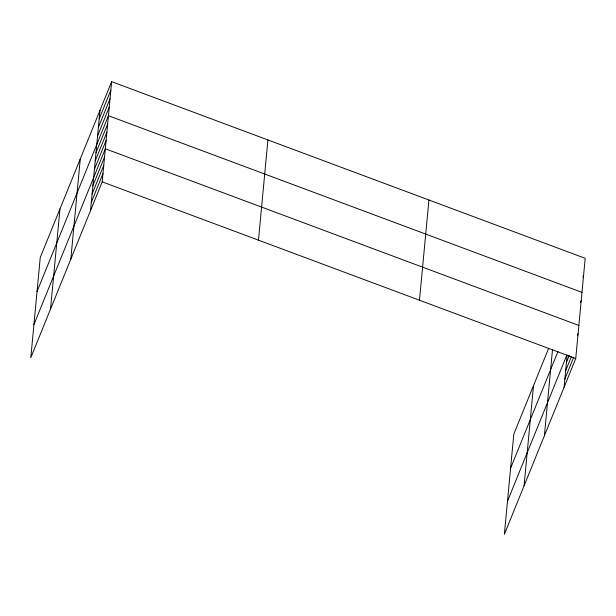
<?xml version="1.0" encoding="UTF-8"?>
<svg xmlns="http://www.w3.org/2000/svg" width="616" height="616" viewBox="0 0 616 616"><rect width="100%" height="100%" fill="white"/><g stroke="black" fill="none" stroke-linecap="round" stroke-linejoin="round"><path stroke-width="0.92" d="M50.512 309.14L59.968 208.932M70.825 259.12L80.28 158.913M90.537 210.572L99.992 110.364M111.65 81.651L40.256 257.48L30.8 357.688L102.194 181.859L111.65 81.651L585.2 258.312L575.744 358.52L504.35 534.349L513.806 434.141L548.579 348.502M258.466 240.155L267.921 139.947M419.473 300.223L428.928 200.015M524.062 485.801L533.518 385.593M544.375 435.774L552.49 349.765M564.087 387.225L567.12 355.078M99.191 118.88L110.849 90.167M98.391 127.396L110.048 98.691M97.582 135.913L109.24 107.207M37.037 291.553L108.439 115.723L581.989 292.377M96.004 152.699L107.661 123.993M95.218 160.969L106.876 132.255M94.441 169.231L106.098 140.525M33.919 324.624L105.321 148.795L578.863 325.448M92.877 185.77L104.535 157.057M92.1 194.032L103.758 165.327M91.322 202.302L102.98 173.596M582.882 277.085L583.591 275.344M510.587 468.214L558.004 351.436M580.495 302.387L581.204 300.647M507.468 501.278L566.859 355.024M566.427 362.424L569.253 355.463M577.377 335.458L578.085 333.718M565.65 370.693L571.302 356.772M564.864 378.955L573.696 357.211M102.194 181.859L575.744 358.52"/></g></svg>
